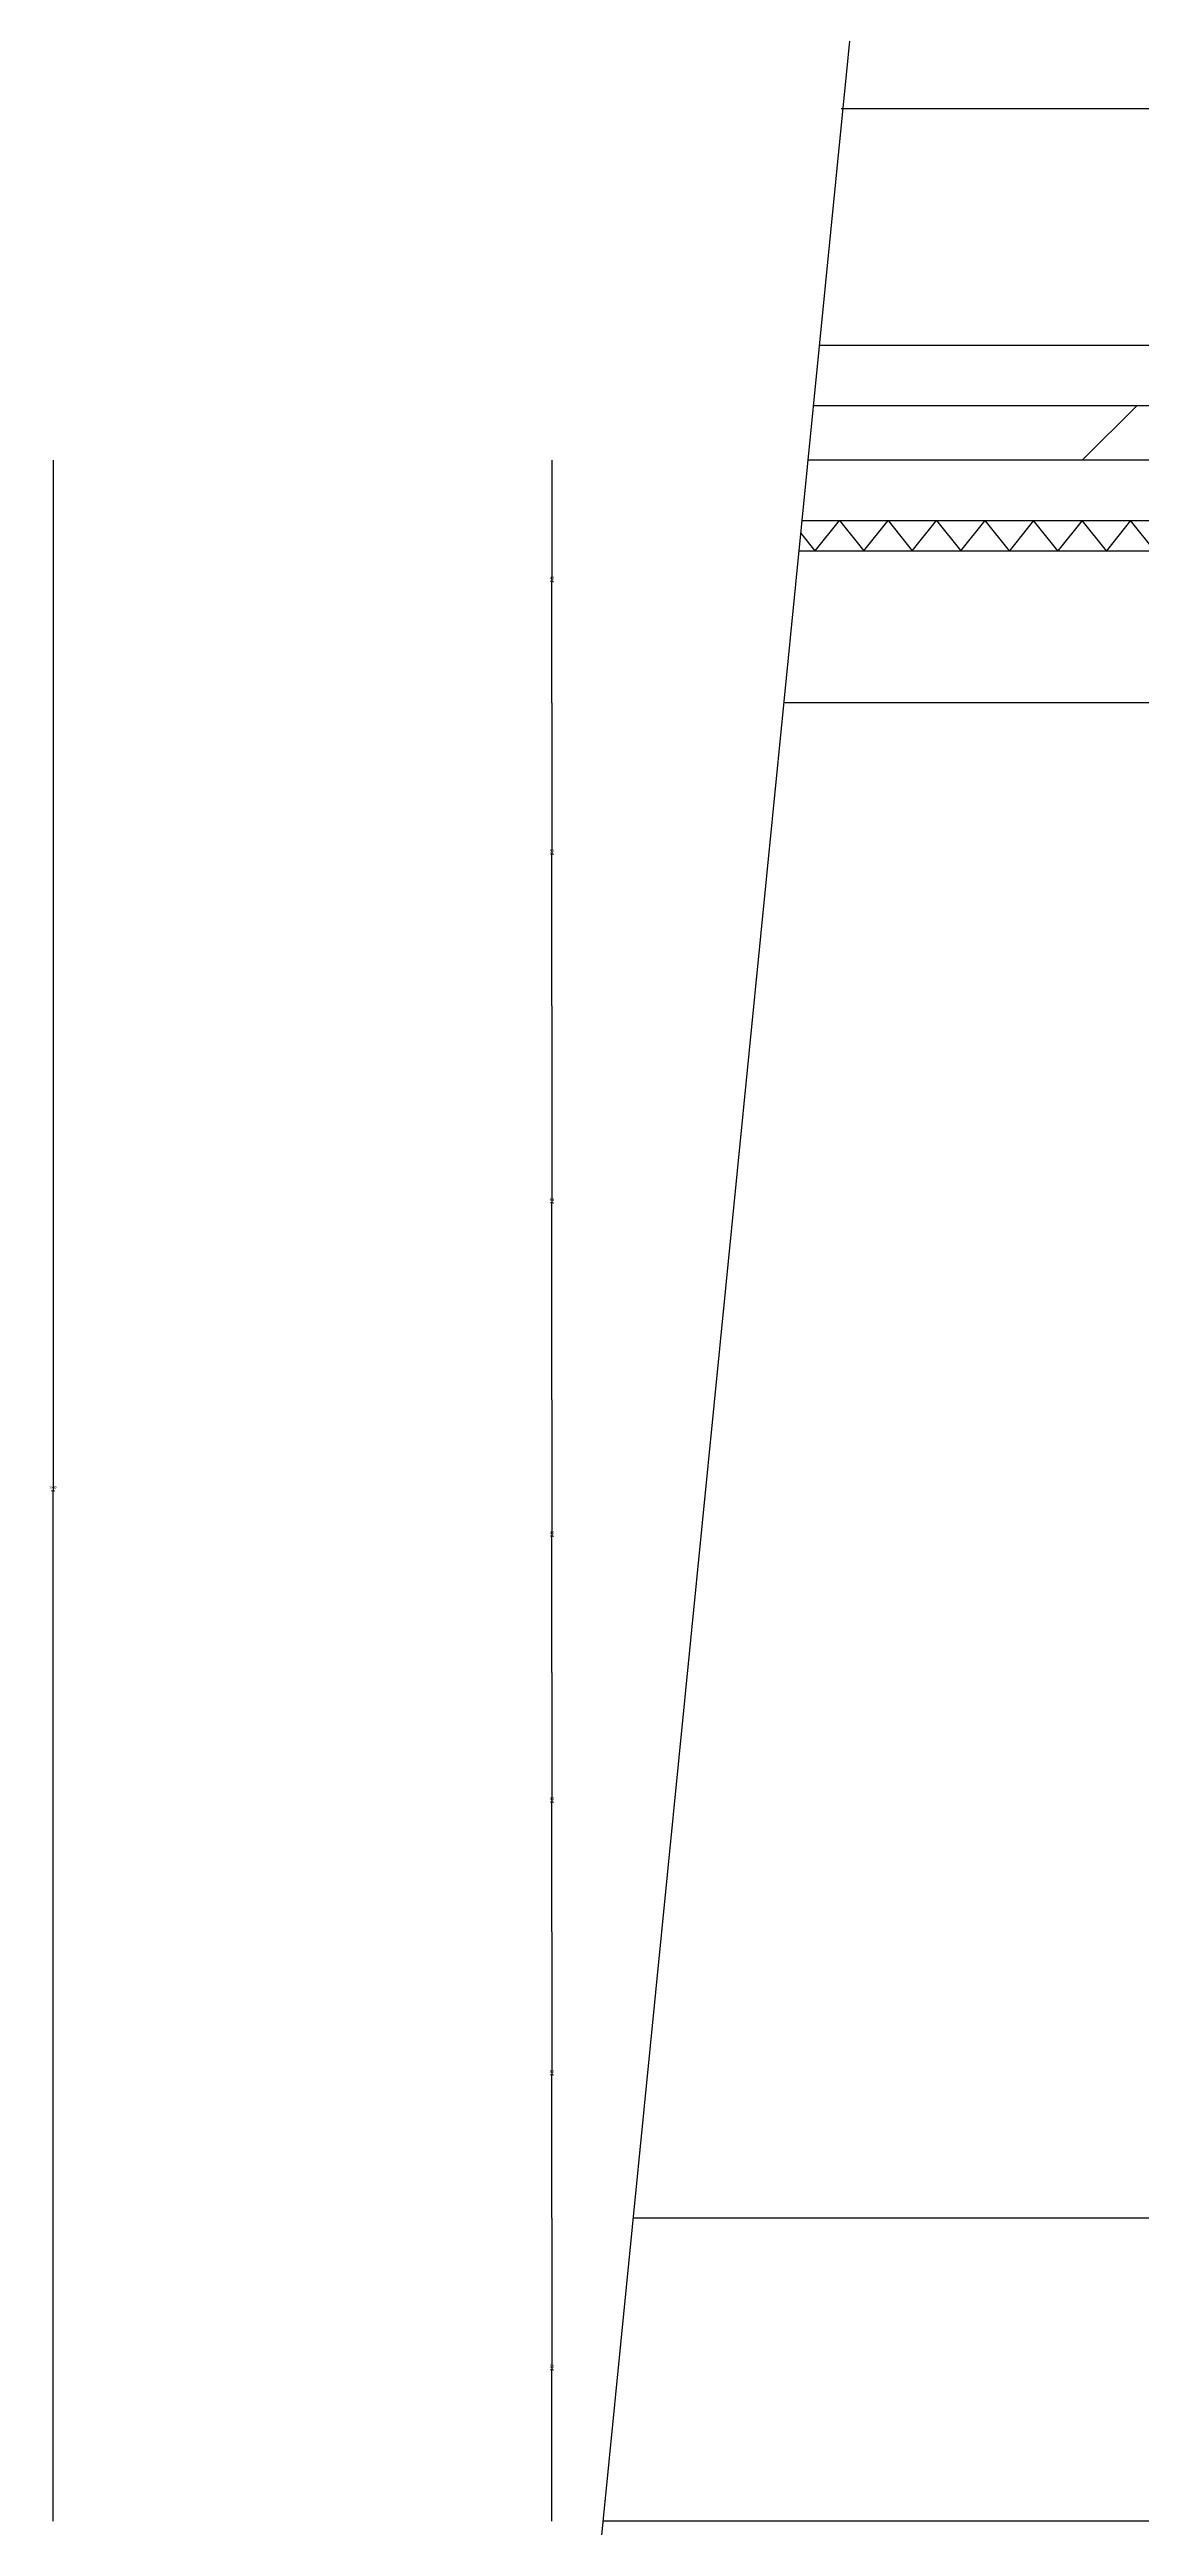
# Model space of a CAD drawing. Header units: metres. Extents: x 53 to 5323, y 88 to 7028.
# Drawn here: x 255 to 614, y 587 to 1404 of the extents above; entities that cross this region are included whole.
import ezdxf

# ---------------------------------------------------------------- set-up
doc = ezdxf.new("R2010")
doc.units = ezdxf.units.M
for name, color, linetype in [('3', 3, 'Continuous'), ('4', 4, 'Continuous'), ('7', 7, 'Continuous'), ('BH', 3, 'Continuous'), ('DIM', 3, 'Continuous')]:
    doc.layers.add(name, color=color, linetype=linetype)
doc.dimstyles.get("Standard").update_dxf_attribs({"dimtxt": 2.5, "dimasz": 2.5, "dimexe": 1.25, "dimexo": 0.625, "dimtad": 1, "dimcen": 2.5, "dimazin": 3, "dimtfac": 1, "dimtmove": 0, "dimatfit": 3})

# ---------------------------------------------------------------- blocks, each defined once
blk = doc.blocks.new('BH2')
at = {"layer": 'BH'}
blk.add_lwpolyline([(0, 32), (5, 28), (0, 24), (5, 20), (0, 16), (5, 12), (0, 8), (5, 4), (0, 0)], dxfattribs=at)
blk = doc.blocks.new('*D10')
for p, q in [((420.4, 1188.85), (420.4, 1138.85)), ((420.15, 1138.85), (419.9, 1138.85)), ((420.4, 1088.85), (420.4, 1138.85)), ((420.4, 1138.85), (420.4, 1138.85)), ((420.65, 1138.85), (420.9, 1138.85))]:
    blk.add_line(p, q)
at = {"layer": 'Defpoints'}
for p in [(420.4, 1188.85), (420.4, 1138.85), (420.4, 1088.85)]:
    blk.add_point(p, dxfattribs=at)
at = {"layer": 'DIM', "insert": (420.4, 1139.975), "char_height": 1, "attachment_point": 5}
blk.add_mtext('50', dxfattribs=at)
blk = doc.blocks.new('*D11')
for p, q in [((420.4, 1088.85), (420.4, 1023.85)), ((420.15, 1023.85), (419.9, 1023.85)), ((420.4, 958.85), (420.4, 1023.85)), ((420.4, 1023.85), (420.4, 1023.85)), ((420.65, 1023.85), (420.9, 1023.85))]:
    blk.add_line(p, q)
at = {"layer": 'Defpoints'}
for p in [(420.4, 1088.85), (420.4, 1023.85), (420.4, 958.85)]:
    blk.add_point(p, dxfattribs=at)
at = {"layer": 'DIM', "insert": (420.4, 1024.975), "char_height": 1, "attachment_point": 5}
blk.add_mtext('65', dxfattribs=at)
blk = doc.blocks.new('*D12')
for p, q in [((420.4, 1268.85), (420.4, 1228.85)), ((420.15, 1228.85), (419.9, 1228.85)), ((420.4, 1188.85), (420.4, 1228.85)), ((420.4, 1228.85), (420.4, 1228.85)), ((420.65, 1228.85), (420.9, 1228.85))]:
    blk.add_line(p, q)
at = {"layer": 'Defpoints'}
for p in [(420.4, 1268.85), (420.4, 1228.85), (420.4, 1188.85)]:
    blk.add_point(p, dxfattribs=at)
at = {"layer": 'DIM', "insert": (420.4, 1229.975), "char_height": 1, "attachment_point": 5}
blk.add_mtext('40', dxfattribs=at)
blk = doc.blocks.new('*D13')
for p, q in [((420.4, 783.36), (420.4, 736.11)), ((420.15, 736.11), (419.9, 736.11)), ((420.4, 688.85), (420.4, 736.11)), ((420.4, 736.11), (420.4, 736.11)), ((420.65, 736.11), (420.9, 736.11))]:
    blk.add_line(p, q)
at = {"layer": 'Defpoints'}
for p in [(420.4, 783.36), (420.4, 736.11), (420.4, 688.85)]:
    blk.add_point(p, dxfattribs=at)
at = {"layer": 'DIM', "insert": (420.4, 737.235), "char_height": 1, "attachment_point": 5}
blk.add_mtext('50', dxfattribs=at)
blk = doc.blocks.new('*D14')
for p, q in [((420.4, 688.85), (420.4, 638.85)), ((420.15, 638.85), (419.9, 638.85)), ((420.4, 588.85), (420.4, 638.85)), ((420.4, 638.85), (420.4, 638.85)), ((420.65, 638.85), (420.9, 638.85))]:
    blk.add_line(p, q)
at = {"layer": 'Defpoints'}
for p in [(420.4, 688.85), (420.4, 638.85), (420.4, 588.85)]:
    blk.add_point(p, dxfattribs=at)
at = {"layer": 'DIM', "insert": (420.4, 639.975), "char_height": 1, "attachment_point": 5}
blk.add_mtext('50', dxfattribs=at)
blk = doc.blocks.new('*D15')
for p, q in [((420.4, 868.85), (420.4, 826.11)), ((420.15, 826.11), (419.9, 826.11)), ((420.4, 783.36), (420.4, 826.11)), ((420.4, 826.11), (420.4, 826.11)), ((420.65, 826.11), (420.9, 826.11))]:
    blk.add_line(p, q)
at = {"layer": 'Defpoints'}
for p in [(420.4, 868.85), (420.4, 826.11), (420.4, 783.36)]:
    blk.add_point(p, dxfattribs=at)
at = {"layer": 'DIM', "insert": (420.4, 827.235), "char_height": 1, "attachment_point": 5}
blk.add_mtext('40', dxfattribs=at)
blk = doc.blocks.new('*D16')
for p, q in [((420.4, 958.85), (420.4, 913.85)), ((420.15, 913.85), (419.9, 913.85)), ((420.4, 868.85), (420.4, 913.85)), ((420.4, 913.85), (420.4, 913.85)), ((420.65, 913.85), (420.9, 913.85))]:
    blk.add_line(p, q)
at = {"layer": 'Defpoints'}
for p in [(420.4, 958.85), (420.4, 913.85), (420.4, 868.85)]:
    blk.add_point(p, dxfattribs=at)
at = {"layer": 'DIM', "insert": (420.4, 914.975), "char_height": 1, "attachment_point": 5}
blk.add_mtext('45', dxfattribs=at)
blk = doc.blocks.new('*D18')
for p, q in [((255.89, 1268.85), (255.89, 928.85)), ((255.64, 928.85), (255.39, 928.85)), ((255.89, 588.85), (255.89, 928.85)), ((255.89, 928.85), (255.89, 928.85)), ((256.14, 928.85), (256.39, 928.85))]:
    blk.add_line(p, q)
at = {"layer": 'Defpoints'}
for p in [(255.89, 1268.85), (255.89, 928.85), (255.89, 588.85)]:
    blk.add_point(p, dxfattribs=at)
at = {"layer": 'DIM', "insert": (255.89, 929.975), "char_height": 1, "attachment_point": 5}
blk.add_mtext('340', dxfattribs=at)

msp = doc.modelspace()

# ---------------------------------------------------------------- hatches: boundary and pattern name
at = {"layer": 'BH'}
h = msp.add_hatch(dxfattribs=at)
h.set_pattern_fill('ANSI32', scale=50)
h.paths.add_polyline_path([(506.6, 1286.81), (504.83, 1268.93), (849.55, 1268.93, -0.02), (851.24, 1268.93), (891.24, 1268.93), (891.24, 1286.81)])

# ---------------------------------------------------------------- linework, layer by layer
at = {"layer": '4'}
for p, q in [((504.83, 1268.93), (911.24, 1268.93)), ((496.87, 1188.93), (911.24, 1188.93)), ((2851.24, 688.85), (447.13, 688.85)), ((2951.24, 588.85), (437.19, 588.85))]:
    msp.add_line(p, q, dxfattribs=at)
msp.add_lwpolyline([(508.59, 1306.81), (891.24, 1306.81), (891.24, 1286.81), (506.6, 1286.81)], dxfattribs=at)
at = {"layer": '7'}
for p, q in [((502.84, 1248.93), (851.24, 1248.93)), ((501.84, 1238.93), (851.24, 1238.93))]:
    msp.add_line(p, q, dxfattribs=at)
at = {"layer": 'BH'}
for points in [[(507.24, 1238.93), (502.44, 1244.93)], [(507.24, 1238.93), (515.24, 1248.93), (523.24, 1238.93), (531.24, 1248.93), (539.24, 1238.93), (547.24, 1248.93), (555.24, 1238.93), (563.24, 1248.93)]]:
    msp.add_lwpolyline(points, dxfattribs=at)
at = {"layer": 'DIM'}
for p, q in [((543.69, 1659.74), (415.3, 368.77)), ((515.74, 1384.9), (3272.79, 1384.9))]:
    msp.add_line(p, q, dxfattribs=at)

# ---------------------------------------------------------------- block references
at = {"layer": '3', "xscale": 2, "yscale": 2, "zscale": 2, "rotation": 270}
msp.add_blockref('BH2', (563.24, 1248.93), dxfattribs=at)

# ---------------------------------------------------------------- dimensions: what is measured, and where the dimension line sits
at = {"layer": 'DIM'}
for base, p1, p2, text, picture, middle in [((255.89, 928.85), (255.89, 1268.85), (255.89, 588.85), '340', '*D18', (255.89, 929.975)), ((420.4, 1228.85), (420.4, 1268.85), (420.4, 1188.85), '40', '*D12', (420.4, 1229.975)), ((420.4, 1138.85), (420.4, 1188.85), (420.4, 1088.85), '50', '*D10', (420.4, 1139.975)), ((420.4, 1023.85), (420.4, 1088.85), (420.4, 958.85), '65', '*D11', (420.4, 1024.975)), ((420.4, 913.85), (420.4, 958.85), (420.4, 868.85), '45', '*D16', (420.4, 914.975)), ((420.4, 826.11), (420.4, 868.85), (420.4, 783.36), '40', '*D15', (420.4, 827.235)), ((420.4, 736.11), (420.4, 783.36), (420.4, 688.85), '50', '*D13', (420.4, 737.235)), ((420.4, 638.85), (420.4, 688.85), (420.4, 588.85), '50', '*D14', (420.4, 639.975))]:
    dim = msp.add_linear_dim(base=base, p1=p1, p2=p2, text=text, dimstyle='Standard', dxfattribs=at)
    dim.commit()
    dim.dimension.update_dxf_attribs({"geometry": picture, "text_midpoint": middle})

doc.saveas('drawing.dxf')
